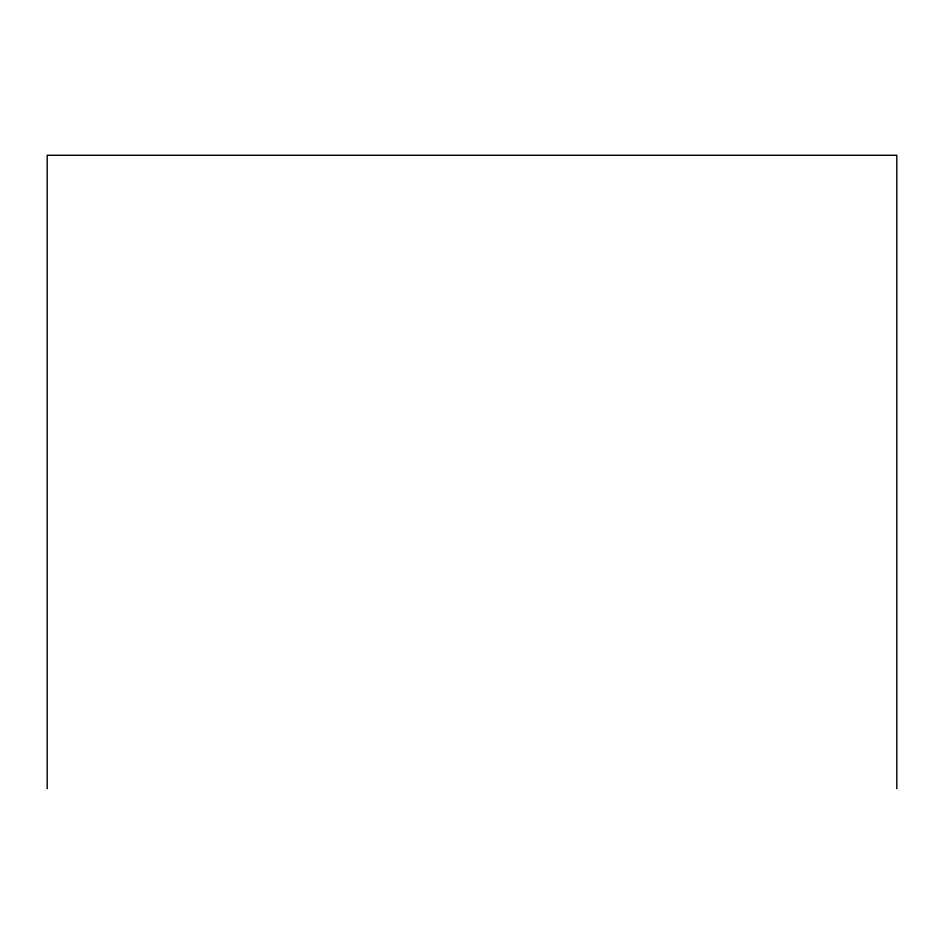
<?xml version="1.0" encoding="UTF-8"?>
<svg xmlns="http://www.w3.org/2000/svg" width="944" height="944" viewBox="0 0 944 944"><rect width="100%" height="100%" fill="white"/><g stroke="black" fill="none" stroke-linecap="round" stroke-linejoin="round"><path stroke-width="1.42" d="M896.8 788.724L896.8 155.276L47.2 155.276L47.2 788.724"/></g></svg>
